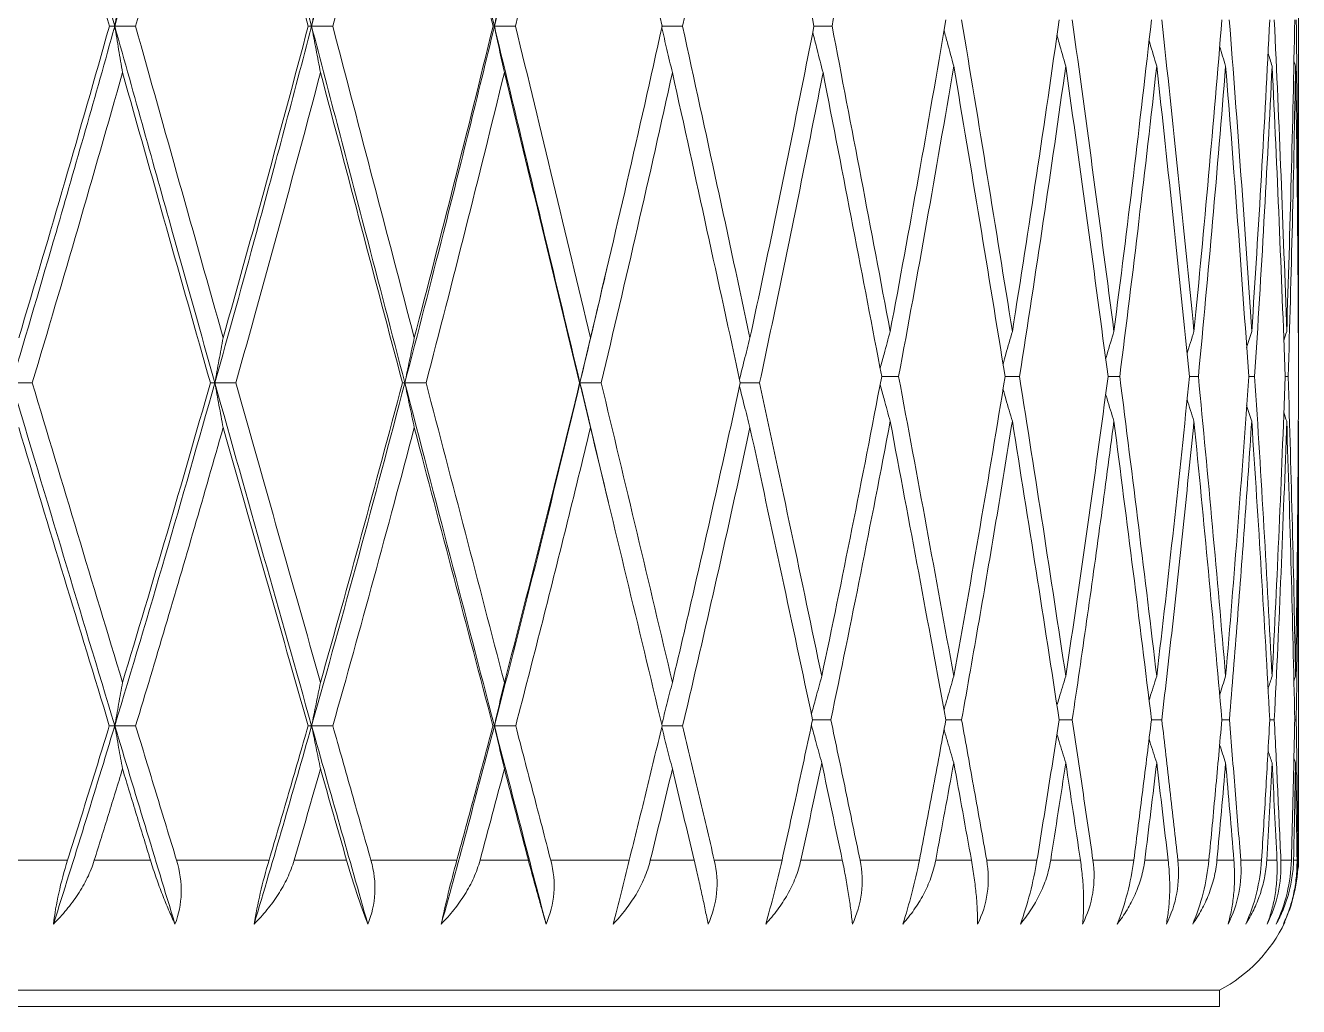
# Model space of a CAD drawing. Extents: x 4138 to 4928, y 0 to 579.
# Drawn here: x 4390.4 to 4399.09, y 388.45 to 395.16 of the extents above; entities that cross this region are included whole.
import ezdxf

# ---------------------------------------------------------------- set-up
doc = ezdxf.new("R2010")
doc.units = 0
doc.header["$LTSCALE"] = 10
doc.header["$MEASUREMENT"] = 0
doc.layers.add('1', color=7, linetype='CONTINUOUS')

msp = doc.modelspace()

# ---------------------------------------------------------------- linework, layer by layer
at = {"layer": '1', "color": 7, "linetype": 'Continuous', "lineweight": 18}
for p, q in [((4399.0925, 397.348), (4399.0925, 393.1082)), ((4399.0925, 393.0649), (4399.0902, 393.0576)), ((4399.0925, 393.0649), (4399.0925, 393.1082)), ((4399.0925, 392.4508), (4399.0904, 392.4572)), ((4399.0925, 392.4078), (4399.0925, 392.4508)), ((4399.0925, 392.4078), (4399.0925, 389.4516)), ((4398.5537, 388.5642), (4365.6314, 388.5642)), ((4398.5537, 388.5642), (4398.5537, 388.4516)), ((4365.6314, 388.4516), (4398.5537, 388.4516))]:
    msp.add_line(p, q, dxfattribs=at)
at = {"layer": '1', "color": 7, "linetype": 'Continuous', "lineweight": 13}
for p, q in [((4390.0123, 389.4516), (4390.6832, 389.4516)), ((4391.4275, 389.4516), (4392.0593, 389.4516)), ((4392.7555, 389.4516), (4393.3423, 389.4516)), ((4393.9839, 389.4516), (4394.5202, 389.4516)), ((4395.1012, 389.4516), (4395.5639, 389.4516)), ((4396.097, 389.4516), (4396.5021, 389.4516)), ((4396.962, 389.4516), (4397.3056, 389.4516)), ((4397.688, 389.4516), (4397.967, 389.4516)), ((4398.2684, 389.4516), (4398.4801, 389.4516)), ((4398.6976, 389.4516), (4398.8401, 389.4516)), ((4398.9718, 389.4516), (4399.0436, 389.4516)), ((4399.0882, 389.4516), (4399.0925, 389.4516))]:
    msp.add_line(p, q, dxfattribs=at)
at = {"layer": '1', "color": 7, "linetype": 'Continuous', "lineweight": 18}
for start, end in [(356.80272, 0), (297.46165, 334.89086)]:
    msp.add_arc((4398.0925, 389.4516), 1, start, end, dxfattribs=at)
for points, degree in [([(4391.0056, 395.1507), (4390.7742, 395.9777), (4390.5393, 396.8193), (4390.3013, 397.6745)], 3), ([(4391.6891, 397.6745), (4391.4649, 396.8193), (4391.237, 395.9777), (4391.0056, 395.1507)], 3), ([(4391.6891, 397.6745), (4391.9133, 396.8193), (4392.1337, 395.9777), (4392.3502, 395.1507)], 3), ([(4392.9872, 397.6745), (4392.779, 396.8193), (4392.5666, 395.9777), (4392.3502, 395.1507)], 3), ([(4392.9872, 397.6745), (4393.1954, 396.8193), (4393.3994, 395.9777), (4393.5989, 395.1507)], 3), ([(4394.1836, 397.6745), (4393.9933, 396.8193), (4393.7983, 395.9777), (4393.5989, 395.1507)], 3), ([(4390.9689, 395.1507), (4390.8645, 395.5206), (4390.6568, 396.2567), (4390.4518, 396.9855), (4390.3499, 397.348)], 3), ([(4391.7459, 397.348), (4391.6505, 396.9875), (4391.4555, 396.2608), (4391.2517, 395.5226), (4391.1475, 395.1507)], 3), ([(4392.3272, 395.1507), (4392.2297, 395.5193), (4392.0354, 396.2541), (4391.8422, 396.9842), (4391.7459, 397.348)], 3), ([(4393.0517, 397.348), (4392.9624, 396.9845), (4392.7802, 396.2548), (4392.5908, 395.5196), (4392.4942, 395.1507)], 3), ([(4393.5898, 395.1507), (4393.4995, 395.5208), (4393.3195, 396.2571), (4393.1408, 396.9857), (4393.0517, 397.348)], 3), ([(4394.2552, 397.348), (4394.1722, 396.9789), (4394.0041, 396.2435), (4393.8313, 395.514), (4393.7437, 395.1507)], 3), ([(4394.745, 395.1507), (4394.6643, 395.5158), (4394.5019, 396.2471), (4394.3377, 396.9807), (4394.2552, 397.348)], 3), ([(4395.345, 397.348), (4395.2715, 396.9831), (4395.1213, 396.2519), (4394.9645, 395.5181), (4394.8844, 395.1507)], 3), ([(4395.782, 395.1507), (4395.7122, 395.5067), (4395.5694, 396.2289), (4395.4208, 396.9716), (4395.345, 397.348)], 3), ([(4396.311, 397.348), (4396.2669, 397.0978), (4396.1781, 396.6015), (4396.0438, 395.8736), (4395.9519, 395.3908), (4395.9056, 395.1507)], 3), ([(4391.0056, 395.1507), (4391.0143, 395.2035), (4391.0318, 395.3092), (4391.0495, 395.4153), (4391.0584, 395.4685)], 3), ([(4392.3502, 395.1507), (4392.3602, 395.2035), (4392.3803, 395.3092), (4392.4006, 395.4153), (4392.4109, 395.4685)], 3), ([(4393.5989, 395.1507), (4393.6101, 395.2035), (4393.6327, 395.3092), (4393.6555, 395.4153), (4393.667, 395.4685)], 3), ([(4390.3499, 393.0215), (4390.4561, 393.3765), (4390.6653, 394.0864), (4390.8687, 394.796), (4390.9689, 395.1507)], 3), ([(4390.9689, 395.1507), (4390.975, 395.1507), (4390.9873, 395.1507), (4390.9995, 395.1507), (4391.0056, 395.1507)], 3), ([(4391.1475, 395.1507), (4391.1238, 395.1507), (4391.0765, 395.1507), (4391.0292, 395.1507), (4391.0056, 395.1507)], 3), ([(4391.0056, 395.1507), (4391.0144, 395.0976), (4391.0319, 394.9918), (4391.0495, 394.8865), (4391.0584, 394.834)], 3), ([(4391.1475, 395.1507), (4391.247, 394.7956), (4391.4464, 394.0856), (4391.646, 393.3761), (4391.7459, 393.0215)], 3), ([(4391.7459, 393.0215), (4391.8459, 393.3765), (4392.0427, 394.0864), (4392.2333, 394.796), (4392.3272, 395.1507)], 3), ([(4392.3502, 395.1507), (4392.3463, 395.1507), (4392.3387, 395.1507), (4392.331, 395.1507), (4392.3272, 395.1507)], 3), ([(4392.4942, 395.1507), (4392.4702, 395.1507), (4392.4222, 395.1507), (4392.3742, 395.1507), (4392.3502, 395.1507)], 3), ([(4392.4109, 394.834), (4392.4007, 394.8865), (4392.3804, 394.9918), (4392.3602, 395.0976), (4392.3502, 395.1507)], 3), ([(4392.4942, 395.1507), (4392.5873, 394.7954), (4392.7733, 394.0853), (4392.959, 393.376), (4393.0517, 393.0215)], 3), ([(4393.0517, 393.0215), (4393.1425, 393.3686), (4393.3231, 394.0707), (4393.5013, 394.7881), (4393.5898, 395.1507)], 3), ([(4393.5989, 395.1507), (4393.5974, 395.1507), (4393.5944, 395.1507), (4393.5913, 395.1507), (4393.5898, 395.1507)], 3), ([(4393.7437, 395.1507), (4393.7196, 395.1507), (4393.6713, 395.1507), (4393.623, 395.1507), (4393.5989, 395.1507)], 3), ([(4393.667, 394.834), (4393.6556, 394.8865), (4393.6328, 394.9918), (4393.6102, 395.0976), (4393.5989, 395.1507)], 3), ([(4393.7437, 395.1507), (4393.8294, 394.7954), (4394.0004, 394.0853), (4394.1704, 393.3759), (4394.2552, 393.0215)], 3), ([(4394.2552, 393.0215), (4394.3396, 393.3747), (4394.5057, 394.0829), (4394.6661, 394.7942), (4394.745, 395.1507)], 3), ([(4394.8844, 395.1507), (4394.8604, 395.1507), (4394.8123, 395.1507), (4394.7642, 395.1507), (4394.7401, 395.1507)], 3), ([(4394.8844, 395.1507), (4394.9643, 394.7844), (4395.121, 394.0632), (4395.2714, 393.3649), (4395.345, 393.0215)], 3), ([(4395.782, 395.1507), (4395.736, 394.9165), (4395.6424, 394.4465), (4395.4966, 393.7359), (4395.3961, 393.2601), (4395.345, 393.0215)], 3), ([(4395.9056, 395.1507), (4395.9722, 394.8058), (4396.1051, 394.1134), (4396.2371, 393.4153), (4396.3029, 393.0649)], 3), ([(4396.3029, 393.0649), (4396.3682, 393.4128), (4396.497, 394.1158), (4396.622, 394.8332), (4396.6836, 395.1955)], 3), ([(4396.7903, 395.1955), (4396.8495, 394.84), (4396.9665, 394.1295), (4397.0808, 393.4196), (4397.1373, 393.0649)], 3), ([(4397.4576, 395.1955), (4397.4073, 394.8405), (4397.3037, 394.1304), (4397.1939, 393.4201), (4397.1373, 393.0649)], 3), ([(4397.5464, 395.1955), (4397.5964, 394.8326), (4397.6939, 394.1147), (4397.7863, 393.4122), (4397.8312, 393.0649)], 3), ([(4398.0881, 395.1955), (4398.0482, 394.8399), (4397.9656, 394.1293), (4397.8771, 393.4195), (4397.8312, 393.0649)], 3), ([(4398.158, 395.1955), (4398.1965, 394.84), (4398.2717, 394.1294), (4398.3433, 393.4196), (4398.3781, 393.0649)], 3), ([(4398.3781, 393.0649), (4398.4129, 393.4197), (4398.4794, 394.1296), (4398.5402, 394.8401), (4398.5692, 395.1955)], 3), ([(4398.6196, 395.1955), (4398.6472, 394.8405), (4398.7003, 394.1304), (4398.7494, 393.4201), (4398.7728, 393.0649)], 3), ([(4398.7728, 393.0649), (4398.7962, 393.4196), (4398.8401, 394.1295), (4398.8785, 394.8401), (4398.8963, 395.1955)], 3), ([(4398.9269, 395.1955), (4398.9433, 394.8398), (4398.9739, 394.129), (4398.9999, 393.4193), (4399.0117, 393.0649)], 3), ([(4399.0117, 393.0649), (4399.0232, 393.4097), (4399.0439, 394.1097), (4399.0598, 394.8301), (4399.0665, 395.1955)], 3), ([(4399.0768, 395.1955), (4399.0819, 394.8389), (4399.0896, 394.1272), (4399.0924, 393.4185), (4399.0925, 393.0649)], 3), ([(4398.5947, 394.8786), (4398.581, 394.9231), (4398.5672, 394.9677), (4398.5535, 395.0123)], 3), ([(4398.9119, 394.8786), (4398.9026, 394.9082), (4398.8933, 394.9377), (4398.884, 394.9673)], 3), ([(4396.7372, 394.8786), (4396.6763, 394.5179), (4396.5526, 393.8035), (4396.4251, 393.1036), (4396.3605, 392.7572)], 3), ([(4397.0879, 392.7572), (4397.0308, 393.1102), (4396.9153, 393.8168), (4396.797, 394.5245), (4396.7372, 394.8786)], 3), ([(4397.1861, 392.7572), (4397.2419, 393.1105), (4397.3503, 393.8174), (4397.4526, 394.5248), (4397.5023, 394.8786)], 3), ([(4397.791, 392.7572), (4397.7455, 393.1032), (4397.6518, 393.8028), (4397.553, 394.5175), (4397.5023, 394.8786)], 3), ([(4397.8708, 392.7572), (4397.9159, 393.1104), (4398.003, 393.8171), (4398.0842, 394.5247), (4398.1234, 394.8786)], 3), ([(4398.3475, 392.7572), (4398.312, 393.1107), (4398.239, 393.8179), (4398.1625, 394.5251), (4398.1234, 394.8786)], 3), ([(4398.5947, 394.8786), (4398.5664, 394.5245), (4398.5071, 393.8168), (4398.4421, 393.1102), (4398.408, 392.7572)], 3), ([(4398.7521, 392.7572), (4398.7279, 393.1112), (4398.6774, 393.8189), (4398.6229, 394.5256), (4398.5947, 394.8786)], 3), ([(4398.9119, 394.8786), (4398.8948, 394.5247), (4398.8579, 393.8172), (4398.8155, 393.1104), (4398.7928, 392.7572)], 3), ([(4399.0011, 392.7572), (4398.9885, 393.1104), (4398.961, 393.8172), (4398.929, 394.5247), (4398.9119, 394.8786)], 3), ([(4399.072, 394.8786), (4399.066, 394.5149), (4399.0516, 393.7977), (4399.0324, 393.1007), (4399.0216, 392.7572)], 3), ([(4399.072, 394.8786), (4399.0681, 394.8908), (4399.0642, 394.9029), (4399.0604, 394.9151)], 3), ([(4399.0921, 392.7572), (4399.0913, 393.1092), (4399.087, 393.8147), (4399.0778, 394.5235), (4399.072, 394.8786)], 3), ([(4391.0584, 394.834), (4390.9584, 394.4803), (4390.7558, 393.7732), (4390.5475, 393.067), (4390.4419, 392.714)], 3), ([(4391.6589, 392.714), (4391.5585, 393.0674), (4391.3581, 393.7742), (4391.1582, 394.4808), (4391.0584, 394.834)], 3), ([(4392.4109, 394.834), (4392.3174, 394.4804), (4392.1276, 393.7735), (4391.9319, 393.0671), (4391.8325, 392.714)], 3), ([(4392.9709, 392.714), (4392.8776, 393.0672), (4392.6911, 393.7738), (4392.5043, 394.4806), (4392.4109, 394.834)], 3), ([(4393.667, 394.834), (4393.5793, 394.474), (4393.4024, 393.7606), (4393.2227, 393.0606), (4393.1321, 392.714)], 3), ([(4394.1812, 392.714), (4394.0959, 393.0673), (4393.9249, 393.7739), (4393.753, 394.4807), (4393.667, 394.834)], 3), ([(4394.815, 394.834), (4394.7367, 394.4794), (4394.5775, 393.7714), (4394.4126, 393.066), (4394.3286, 392.714)], 3), ([(4395.2787, 392.714), (4395.2044, 393.0567), (4395.0528, 393.7528), (4394.8952, 394.4701), (4394.815, 394.834)], 3), ([(4395.8441, 394.834), (4395.7984, 394.6004), (4395.7055, 394.1319), (4395.5611, 393.4248), (4395.4615, 392.9514), (4395.4108, 392.714)], 3), ([(4396.2447, 392.7572), (4396.1807, 393.0937), (4396.05, 393.7762), (4395.9137, 394.4782), (4395.8441, 394.834)], 3), ([(4394.3521, 393.4291), (4394.366, 393.4891)], 1), ([(4394.3523, 393.4298), (4394.2965, 393.1899), (4394.2403, 392.9513), (4394.1836, 392.714)], 3), ([(4398.3781, 393.0649), (4398.3624, 393.0148), (4398.3468, 392.9647), (4398.3312, 392.9148)], 3), ([(4398.7379, 392.9558), (4398.7495, 392.9921), (4398.7611, 393.0285), (4398.7728, 393.0649)], 3), ([(4398.9914, 393.0025), (4398.9982, 393.0233), (4399.0049, 393.0441), (4399.0117, 393.0649)], 3), ([(4399.0914, 393.0594), (4399.0918, 392.9586), (4399.0921, 392.8579), (4399.0923, 392.7572)], 3), ([(4391.6891, 392.714), (4391.6985, 392.7651), (4391.7173, 392.8675), (4391.7363, 392.9701), (4391.7459, 393.0215)], 3), ([(4392.9872, 392.714), (4392.9979, 392.7651), (4393.0193, 392.8675), (4393.0409, 392.9701), (4393.0517, 393.0215)], 3), ([(4394.1836, 392.714), (4394.1954, 392.7651), (4394.2192, 392.8675), (4394.2431, 392.9701), (4394.2552, 393.0215)], 3), ([(4390.4419, 392.714), (4390.4185, 392.714), (4390.3716, 392.714), (4390.3247, 392.714), (4390.3013, 392.714)], 3), ([(4390.3013, 392.714), (4390.5393, 391.917), (4390.7742, 391.1355), (4391.0056, 390.3703)], 3), ([(4390.4419, 392.714), (4390.5453, 392.3691), (4390.7514, 391.6829), (4390.9562, 391.0043), (4391.0584, 390.667)], 3), ([(4391.6891, 392.714), (4391.4649, 391.917), (4391.237, 391.1355), (4391.0056, 390.3703)], 3), ([(4391.0584, 390.667), (4391.1609, 391.0057), (4391.3635, 391.6857), (4391.5612, 392.3705), (4391.6589, 392.714)], 3), ([(4391.6589, 392.714), (4391.6639, 392.714), (4391.674, 392.714), (4391.6841, 392.714), (4391.6891, 392.714)], 3), ([(4391.8325, 392.714), (4391.8086, 392.714), (4391.7608, 392.714), (4391.713, 392.714), (4391.6891, 392.714)], 3), ([(4392.3501, 390.3703), (4392.1337, 391.1355), (4391.9133, 391.917), (4391.6891, 392.714)], 3), ([(4391.6891, 392.714), (4391.6985, 392.6627), (4391.7174, 392.5604), (4391.7364, 392.4586), (4391.7459, 392.4078)], 3), ([(4391.8325, 392.714), (4391.9296, 392.3697), (4392.123, 391.6842), (4392.3151, 391.005), (4392.4109, 390.667)], 3), ([(4392.9872, 392.714), (4392.779, 391.917), (4392.5666, 391.1355), (4392.3501, 390.3703)], 3), ([(4392.4109, 390.667), (4392.5049, 390.9992), (4392.6924, 391.6727), (4392.8784, 392.364), (4392.9709, 392.714)], 3), ([(4392.9872, 392.714), (4392.9845, 392.714), (4392.9791, 392.714), (4392.9736, 392.714), (4392.9709, 392.714)], 3), ([(4393.1321, 392.714), (4393.108, 392.714), (4393.0597, 392.714), (4393.0114, 392.714), (4392.9872, 392.714)], 3), ([(4392.9872, 392.714), (4393.1954, 391.917), (4393.3994, 391.1355), (4393.5989, 390.3703)], 3), ([(4393.0517, 392.4078), (4393.0409, 392.4586), (4393.0194, 392.5604), (4392.9979, 392.6627), (4392.9872, 392.714)], 3), ([(4393.1321, 392.714), (4393.2219, 392.3709), (4393.4008, 391.6865), (4393.5785, 391.0061), (4393.667, 390.667)], 3), ([(4394.1836, 392.714), (4393.9933, 391.917), (4393.7983, 391.1355), (4393.5989, 390.3703)], 3), ([(4393.667, 390.667), (4393.7552, 391.0051), (4393.9291, 391.6845), (4394.098, 392.3699), (4394.1812, 392.714)], 3), ([(4394.1836, 392.714), (4394.1832, 392.714), (4394.1825, 392.714), (4394.1817, 392.714), (4394.1812, 392.714)], 3), ([(4394.3286, 392.714), (4394.3045, 392.714), (4394.2561, 392.714), (4394.2078, 392.714), (4394.1836, 392.714)], 3), ([(4394.1836, 392.714), (4394.2455, 392.4548), (4394.3069, 392.1972), (4394.3678, 391.9413)], 3), ([(4394.2552, 392.4078), (4394.2432, 392.4586), (4394.2193, 392.5604), (4394.1955, 392.6627), (4394.1836, 392.714)], 3), ([(4394.3286, 392.714), (4394.4107, 392.3704), (4394.5738, 391.6856), (4394.7349, 391.0057), (4394.815, 390.667)], 3), ([(4395.2787, 392.714), (4395.229, 392.4854), (4395.1285, 392.0288), (4394.9738, 391.3456), (4394.8683, 390.8928), (4394.815, 390.667)], 3), ([(4395.4108, 392.714), (4395.4839, 392.3722), (4395.6277, 391.6961), (4395.7669, 391.0352), (4395.8354, 390.7086)], 3), ([(4395.8354, 390.7086), (4395.9046, 391.0388), (4396.0421, 391.7104), (4396.1776, 392.4045), (4396.2447, 392.7572)], 3), ([(4396.3605, 392.7572), (4396.4246, 392.4144), (4396.5514, 391.7302), (4396.6757, 391.0487), (4396.7372, 390.7086)], 3), ([(4397.0879, 392.7572), (4397.0323, 392.4133), (4396.9182, 391.728), (4396.7985, 391.0476), (4396.7372, 390.7086)], 3), ([(4397.1861, 392.7572), (4397.2405, 392.4132), (4397.3477, 391.7277), (4397.4513, 391.0474), (4397.5023, 390.7086)], 3), ([(4397.791, 392.7572), (4397.7458, 392.4143), (4397.6525, 391.7299), (4397.5534, 391.0485), (4397.5023, 390.7086)], 3), ([(4397.8708, 392.7572), (4397.9151, 392.4105), (4398.0016, 391.7223), (4398.0835, 391.0447), (4398.1234, 390.7086)], 3), ([(4398.1234, 390.7086), (4398.1636, 391.0478), (4398.2411, 391.7285), (4398.3129, 392.4136), (4398.3475, 392.7572)], 3), ([(4398.3475, 392.7572), (4398.3677, 392.7572), (4398.3879, 392.7572), (4398.408, 392.7572)], 3), ([(4398.408, 392.7572), (4398.4412, 392.4131), (4398.5056, 391.7276), (4398.5657, 391.0474), (4398.5947, 390.7086)], 3), ([(4398.5947, 390.7086), (4398.6239, 391.0492), (4398.6791, 391.7313), (4398.7287, 392.415), (4398.7521, 392.7572)], 3), ([(4398.7928, 392.7572), (4398.7793, 392.7572), (4398.7657, 392.7572), (4398.7521, 392.7572)], 3), ([(4398.7928, 392.7572), (4398.8151, 392.4103), (4398.8573, 391.7218), (4398.8945, 391.0445), (4398.9119, 390.7086)], 3), ([(4398.9119, 390.7086), (4398.929, 391.0392), (4398.9611, 391.7112), (4398.9886, 392.4049), (4399.0011, 392.7572)], 3), ([(4399.0216, 392.7572), (4399.0148, 392.7572), (4399.0079, 392.7572), (4399.0011, 392.7572)], 3), ([(4399.0216, 392.7572), (4399.0324, 392.4154), (4399.0515, 391.7322), (4399.066, 391.0496), (4399.072, 390.7086)], 3), ([(4399.072, 390.7086), (4399.0778, 391.0403), (4399.087, 391.7133), (4399.0913, 392.406), (4399.0921, 392.7572)], 3), ([(4398.3781, 392.4508), (4398.3624, 392.5005), (4398.3467, 392.5503), (4398.3311, 392.6003)], 3), ([(4398.7728, 392.4508), (4398.7611, 392.4869), (4398.7494, 392.5231), (4398.7378, 392.5594)], 3), ([(4399.0117, 392.4508), (4399.0049, 392.4713), (4398.9982, 392.4919), (4398.9915, 392.5126)], 3), ([(4396.3029, 392.4508), (4396.2363, 392.0989), (4396.1019, 391.4072), (4395.9659, 390.7396), (4395.8975, 390.4118)], 3), ([(4396.6831, 390.4118), (4396.6228, 390.7406), (4396.4991, 391.4093), (4396.3693, 392.0999), (4396.3029, 392.4508)], 3), ([(4396.7908, 390.4118), (4396.8311, 390.6365), (4396.9106, 391.0871), (4397.0261, 391.7669), (4397.1006, 392.2224), (4397.1373, 392.4508)], 3), ([(4397.4572, 390.4118), (4397.4055, 390.7497), (4397.3005, 391.4274), (4397.1922, 392.109), (4397.1373, 392.4508)], 3), ([(4397.5467, 390.4118), (4397.58, 390.6352), (4397.6454, 391.0841), (4397.7403, 391.7641), (4397.8013, 392.2212), (4397.8312, 392.4508)], 3), ([(4398.0878, 390.4118), (4398.0473, 390.7466), (4397.9639, 391.4213), (4397.8762, 392.106), (4397.8312, 392.4508)], 3), ([(4398.3781, 392.4508), (4398.3555, 392.2226), (4398.3091, 391.7672), (4398.2359, 391.0874), (4398.1846, 390.6366), (4398.1583, 390.4118)], 3), ([(4398.5689, 390.4118), (4398.5393, 390.749), (4398.4777, 391.426), (4398.412, 392.1083), (4398.3781, 392.4508)], 3), ([(4398.7728, 392.4508), (4398.7577, 392.2237), (4398.7262, 391.7699), (4398.6753, 391.0902), (4398.6388, 390.6378), (4398.6199, 390.4118)], 3), ([(4398.8962, 390.4118), (4398.8781, 390.7458), (4398.8394, 391.4196), (4398.7958, 392.1051), (4398.7728, 392.4508)], 3), ([(4399.0117, 392.4508), (4398.9999, 392.1002), (4398.9739, 391.4098), (4398.9434, 390.7409), (4398.927, 390.4118)], 3), ([(4399.0664, 390.4118), (4399.0597, 390.7501), (4399.0438, 391.4283), (4399.0232, 392.1094), (4399.0117, 392.4508)], 3), ([(4399.0925, 392.4508), (4399.0925, 392.2177), (4399.0912, 391.756), (4399.0859, 391.0764), (4399.0802, 390.6319), (4399.0768, 390.4118)], 3), ([(4390.9681, 390.3704), (4390.8655, 390.7067), (4390.6598, 391.3826), (4390.4533, 392.065), (4390.3499, 392.4078)], 3), ([(4391.7459, 392.4078), (4391.6811, 392.1797), (4391.5504, 391.7247), (4391.3512, 391.0455), (4391.2162, 390.595), (4391.1482, 390.3704)], 3), ([(4392.3264, 390.3704), (4392.2303, 390.7069), (4392.0373, 391.3831), (4391.8432, 392.0652), (4391.7459, 392.4078)], 3), ([(4393.0517, 392.4078), (4392.9602, 392.061), (4392.7758, 391.3747), (4392.5889, 390.7027), (4392.4949, 390.3704)], 3), ([(4393.5891, 390.3704), (4393.5002, 390.7077), (4393.3217, 391.3847), (4393.1419, 392.0661), (4393.0517, 392.4078)], 3), ([(4394.2552, 392.4078), (4394.2001, 392.1796), (4394.0889, 391.7245), (4393.9187, 391.0453), (4393.8029, 390.5949), (4393.7444, 390.3704)], 3), ([(4394.7444, 390.3704), (4394.6641, 390.7065), (4394.5022, 391.3822), (4394.3379, 392.0648), (4394.2552, 392.4078)], 3), ([(4395.345, 392.4078), (4395.2958, 392.1803), (4395.1962, 391.726), (4395.0427, 391.0462), (4394.938, 390.5953), (4394.885, 390.3704)], 3), ([(4395.7727, 390.4118), (4395.7036, 390.7373), (4395.5633, 391.3955), (4395.4185, 392.068), (4395.345, 392.4078)], 3), ([(4394.385, 391.8691), (4394.3676, 391.9421)], 1), ([(4398.5534, 390.5826), (4398.5671, 390.6245), (4398.5809, 390.6666), (4398.5947, 390.7086)], 3), ([(4398.8838, 390.6248), (4398.8932, 390.6527), (4398.9025, 390.6806), (4398.9119, 390.7086)], 3), ([(4399.0602, 390.6737), (4399.0641, 390.6854), (4399.068, 390.697), (4399.072, 390.7086)], 3), ([(4391.0056, 390.3703), (4391.0143, 390.4196), (4391.0318, 390.5184), (4391.0495, 390.6174), (4391.0584, 390.667)], 3), ([(4392.3501, 390.3703), (4392.3602, 390.4196), (4392.3803, 390.5184), (4392.4006, 390.6174), (4392.4109, 390.667)], 3), ([(4393.5989, 390.3703), (4393.6101, 390.4196), (4393.6327, 390.5184), (4393.6555, 390.6174), (4393.667, 390.667)], 3), ([(4391.0056, 390.3703), (4390.8672, 389.9128), (4390.7276, 389.4612), (4390.5869, 389.0156)], 3), ([(4390.6832, 389.4516), (4390.7312, 389.6041), (4390.8267, 389.9097), (4390.9212, 390.2166), (4390.9681, 390.3704)], 3), ([(4391.0056, 390.3703), (4390.9994, 390.3703), (4390.9869, 390.3703), (4390.9744, 390.3703), (4390.9681, 390.3704)], 3), ([(4391.1482, 390.3704), (4391.1244, 390.3703), (4391.0769, 390.3703), (4391.0294, 390.3703), (4391.0056, 390.3703)], 3), ([(4391.0056, 390.3703), (4391.1439, 389.9128), (4391.2811, 389.4612), (4391.4169, 389.0156)], 3), ([(4391.0584, 390.075), (4391.0495, 390.124), (4391.0319, 390.2222), (4391.0143, 390.3209), (4391.0056, 390.3703)], 3), ([(4391.1482, 390.3704), (4391.1949, 390.2164), (4391.2881, 389.9093), (4391.3811, 389.6039), (4391.4275, 389.4516)], 3), ([(4392.3501, 390.3703), (4392.2207, 389.9128), (4392.0899, 389.4612), (4391.9577, 389.0156)], 3), ([(4392.0593, 389.4516), (4392.104, 389.6027), (4392.1932, 389.907), (4392.2821, 390.2152), (4392.3264, 390.3704)], 3), ([(4392.3264, 390.3704), (4392.3304, 390.3703), (4392.3383, 390.3703), (4392.3462, 390.3703), (4392.3501, 390.3703)], 3), ([(4392.3501, 390.3703), (4392.3743, 390.3703), (4392.4225, 390.3703), (4392.4708, 390.3703), (4392.4949, 390.3704)], 3), ([(4392.734, 389.0156), (4392.6075, 389.4612), (4392.4796, 389.9128), (4392.3501, 390.3703)], 3), ([(4392.3501, 390.3703), (4392.3602, 390.3209), (4392.3804, 390.2222), (4392.4007, 390.124), (4392.4109, 390.075)], 3), ([(4392.4949, 390.3704), (4392.5384, 390.2167), (4392.6254, 389.9099), (4392.7122, 389.6041), (4392.7555, 389.4516)], 3), ([(4393.5989, 390.3703), (4393.4796, 389.9128), (4393.3587, 389.4612), (4393.2363, 389.0156)], 3), ([(4393.3423, 389.4516), (4393.384, 389.604), (4393.4668, 389.9096), (4393.5485, 390.2165), (4393.5891, 390.3704)], 3), ([(4393.5989, 390.3703), (4393.5973, 390.3703), (4393.594, 390.3703), (4393.5908, 390.3703), (4393.5891, 390.3704)], 3), ([(4393.7444, 390.3704), (4393.7201, 390.3703), (4393.6716, 390.3703), (4393.6231, 390.3703), (4393.5989, 390.3703)], 3), ([(4393.5989, 390.3703), (4393.7181, 389.9128), (4393.8358, 389.4612), (4393.9518, 389.0156)], 3), ([(4393.667, 390.075), (4393.6556, 390.124), (4393.6328, 390.2222), (4393.6102, 390.3209), (4393.5989, 390.3703)], 3), ([(4393.7444, 390.3704), (4393.7844, 390.2169), (4393.8644, 389.9102), (4393.9441, 389.6043), (4393.9839, 389.4516)], 3), ([(4394.7444, 390.3704), (4394.7076, 390.2164), (4394.6334, 389.9093), (4394.5581, 389.6039), (4394.5202, 389.4516)], 3), ([(4394.885, 390.3704), (4394.9212, 390.2168), (4394.9935, 389.9101), (4395.0654, 389.6043), (4395.1012, 389.4516)], 3), ([(4395.5639, 389.4516), (4395.5989, 389.6088), (4395.6687, 389.9261), (4395.7381, 390.249), (4395.7727, 390.4118)], 3), ([(4395.8975, 390.4118), (4395.9313, 390.2499), (4395.9984, 389.9279), (4396.0643, 389.6097), (4396.097, 389.4516)], 3), ([(4396.6831, 390.4118), (4396.6536, 390.2511), (4396.5939, 389.9303), (4396.5329, 389.6109), (4396.5021, 389.4516)], 3), ([(4396.7908, 390.4118), (4396.8196, 390.2512), (4396.8771, 389.9305), (4396.9338, 389.611), (4396.962, 389.4516)], 3), ([(4397.4572, 390.4118), (4397.4326, 390.2513), (4397.3828, 389.9308), (4397.3315, 389.6111), (4397.3056, 389.4516)], 3), ([(4397.5467, 390.4118), (4397.5707, 390.2512), (4397.6182, 389.9306), (4397.6649, 389.611), (4397.688, 389.4516)], 3), ([(4397.967, 389.4516), (4397.9878, 389.6109), (4398.0287, 389.9304), (4398.0683, 390.2511), (4398.0878, 390.4118)], 3), ([(4398.1583, 390.4118), (4398.1772, 390.2505), (4398.2144, 389.9292), (4398.2506, 389.6104), (4398.2684, 389.4516)], 3), ([(4398.4801, 389.4516), (4398.4956, 389.6114), (4398.5259, 389.9312), (4398.5548, 390.2515), (4398.5689, 390.4118)], 3), ([(4398.6199, 390.4118), (4398.6029, 390.4118), (4398.5859, 390.4118), (4398.5689, 390.4118)], 3), ([(4398.6199, 390.4118), (4398.6333, 390.2513), (4398.6597, 389.9307), (4398.6852, 389.6111), (4398.6976, 389.4516)], 3), ([(4398.8401, 389.4516), (4398.8499, 389.6089), (4398.8692, 389.9263), (4398.8873, 390.2491), (4398.8962, 390.4118)], 3), ([(4398.927, 390.4118), (4398.9167, 390.4118), (4398.9064, 390.4118), (4398.8962, 390.4118)], 3), ([(4398.927, 390.4118), (4398.935, 390.2508), (4398.9505, 389.9297), (4398.9649, 389.6106), (4398.9718, 389.4516)], 3), ([(4399.0436, 389.4516), (4399.048, 389.6092), (4399.0562, 389.9269), (4399.0632, 390.2494), (4399.0664, 390.4118)], 3), ([(4399.0768, 390.4118), (4399.0734, 390.4118), (4399.0699, 390.4118), (4399.0664, 390.4118)], 3), ([(4399.0768, 390.4118), (4399.0793, 390.2516), (4399.0837, 389.9314), (4399.0869, 389.6115), (4399.0882, 389.4516)], 3), ([(4398.5947, 390.1162), (4398.581, 390.1577), (4398.5672, 390.1993), (4398.5535, 390.241)], 3), ([(4398.9119, 390.1162), (4398.9026, 390.1436), (4398.8934, 390.1711), (4398.8841, 390.1986)], 3), ([(4391.0584, 390.075), (4391.0265, 389.9708), (4390.9626, 389.7627), (4390.8982, 389.5552), (4390.8658, 389.4516)], 3), ([(4391.2493, 389.4516), (4391.2175, 389.5551), (4391.1539, 389.7626), (4391.0902, 389.9708), (4391.0584, 390.075)], 3), ([(4392.4109, 390.075), (4392.3809, 389.9704), (4392.321, 389.7618), (4392.2608, 389.5547), (4392.2306, 389.4516)], 3), ([(4392.5893, 389.4516), (4392.5596, 389.5552), (4392.5002, 389.7628), (4392.4406, 389.9708), (4392.4109, 390.075)], 3), ([(4393.667, 390.075), (4393.6395, 389.9708), (4393.5843, 389.7627), (4393.5286, 389.5552), (4393.5007, 389.4516)], 3), ([(4393.8312, 389.4516), (4393.8039, 389.5553), (4393.7492, 389.7629), (4393.6944, 389.9709), (4393.667, 390.075)], 3), ([(4394.815, 390.075), (4394.7901, 389.9708), (4394.7401, 389.7627), (4394.6896, 389.5551), (4394.6642, 389.4516)], 3), ([(4394.9635, 389.4516), (4394.9389, 389.5552), (4394.8894, 389.7627), (4394.8398, 389.9708), (4394.815, 390.075)], 3), ([(4395.8354, 390.1162), (4395.8116, 390.004), (4395.764, 389.781), (4395.7163, 389.5609), (4395.6924, 389.4516)], 3), ([(4395.9755, 389.4516), (4395.9524, 389.5615), (4395.906, 389.7822), (4395.859, 390.0046), (4395.8354, 390.1162)], 3), ([(4396.6136, 389.4516), (4396.6345, 389.562), (4396.676, 389.7832), (4396.7169, 390.0051), (4396.7372, 390.1162)], 3), ([(4396.8579, 389.4516), (4396.8381, 389.561), (4396.7983, 389.7813), (4396.7577, 390.0042), (4396.7372, 390.1162)], 3), ([(4397.3992, 389.4516), (4397.4166, 389.5617), (4397.4513, 389.7826), (4397.4854, 390.0048), (4397.5023, 390.1162)], 3), ([(4397.6023, 389.4516), (4397.5858, 389.5621), (4397.5527, 389.7835), (4397.5191, 390.0053), (4397.5023, 390.1162)], 3), ([(4398.1234, 390.1162), (4398.1101, 390.0051), (4398.0832, 389.7832), (4398.0557, 389.562), (4398.0417, 389.4516)], 3), ([(4398.2018, 389.4516), (4398.189, 389.5618), (4398.1631, 389.7828), (4398.1367, 390.0049), (4398.1234, 390.1162)], 3), ([(4398.5947, 390.1162), (4398.5851, 390.0054), (4398.5657, 389.7837), (4398.5455, 389.5622), (4398.5353, 389.4516)], 3), ([(4398.6508, 389.4516), (4398.6417, 389.5621), (4398.6233, 389.7834), (4398.6043, 390.0052), (4398.5947, 390.1162)], 3), ([(4398.9119, 390.1162), (4398.906, 390.0042), (4398.8941, 389.7814), (4398.8816, 389.5611), (4398.8752, 389.4516)], 3), ([(4398.9452, 389.4516), (4398.9399, 389.5618), (4398.9291, 389.7828), (4398.9177, 390.0049), (4398.9119, 390.1162)], 3), ([(4399.072, 390.1162), (4399.07, 390.0043), (4399.0657, 389.7816), (4399.0609, 389.5612), (4399.0584, 389.4516)], 3), ([(4399.072, 390.1162), (4399.0682, 390.1272), (4399.0645, 390.1382), (4399.0607, 390.1492)], 3), ([(4399.0821, 389.4516), (4399.0807, 389.5622), (4399.0776, 389.7836), (4399.0739, 390.0053), (4399.072, 390.1162)], 3), ([(4390.5869, 389.0156), (4390.5945, 389.0827), (4390.6187, 389.2249), (4390.6594, 389.3757), (4390.6832, 389.4516)], 3), ([(4391.4275, 389.4516), (4391.4509, 389.3749), (4391.4719, 389.2231), (4391.4429, 389.0819), (4391.4169, 389.0156)], 3), ([(4391.9577, 389.0156), (4391.9685, 389.0827), (4391.9968, 389.2249), (4392.0369, 389.3757), (4392.0593, 389.4516)], 3), ([(4392.7555, 389.4516), (4392.7773, 389.3749), (4392.7948, 389.2231), (4392.762, 389.0819), (4392.734, 389.0156)], 3), ([(4393.2363, 389.0156), (4393.2502, 389.0827), (4393.2824, 389.2249), (4393.3216, 389.3757), (4393.3423, 389.4516)], 3), ([(4393.9518, 389.0156), (4393.9815, 389.0819), (4394.0178, 389.2231), (4394.0039, 389.3749), (4393.9839, 389.4516)], 3), ([(4394.5202, 389.4516), (4394.5013, 389.3757), (4394.4634, 389.2249), (4394.4276, 389.0827), (4394.4108, 389.0156)], 3), ([(4395.0588, 389.0156), (4395.0898, 389.0819), (4395.1293, 389.2231), (4395.1192, 389.3749), (4395.1012, 389.4516)], 3), ([(4395.4522, 389.0156), (4395.4718, 389.0827), (4395.5108, 389.225), (4395.5471, 389.3757), (4395.5639, 389.4516)], 3), ([(4396.0446, 389.0156), (4396.0768, 389.0819), (4396.1191, 389.2231), (4396.1129, 389.3749), (4396.097, 389.4516)], 3), ([(4396.5021, 389.4516), (4396.4874, 389.3757), (4396.4531, 389.225), (4396.4112, 389.0827), (4396.3891, 389.0156)], 3), ([(4396.962, 389.4516), (4396.9755, 389.3749), (4396.9778, 389.2231), (4396.9331, 389.0819), (4396.9001, 389.0156)], 3), ([(4397.3056, 389.4516), (4397.2932, 389.3757), (4397.2612, 389.225), (4397.2168, 389.0827), (4397.1923, 389.0156)], 3), ([(4397.688, 389.4516), (4397.6992, 389.3749), (4397.6975, 389.2231), (4397.6508, 389.0819), (4397.6173, 389.0156)], 3), ([(4397.967, 389.4516), (4397.9571, 389.3757), (4397.9276, 389.225), (4397.8812, 389.0827), (4397.8545, 389.0156)], 3), ([(4398.2684, 389.4516), (4398.277, 389.3749), (4398.2714, 389.2231), (4398.2231, 389.0819), (4398.1895, 389.0156)], 3), ([(4398.3695, 389.0156), (4398.3981, 389.0827), (4398.4461, 389.225), (4398.4727, 389.3757), (4398.4801, 389.4516)], 3), ([(4398.6976, 389.4516), (4398.7036, 389.3749), (4398.6941, 389.2231), (4398.6447, 389.0819), (4398.6112, 389.0156)], 3), ([(4398.7324, 389.0156), (4398.7626, 389.0827), (4398.8119, 389.225), (4398.8353, 389.3757), (4398.8401, 389.4516)], 3), ([(4398.9718, 389.4516), (4398.9751, 389.3749), (4398.9618, 389.2231), (4398.9118, 389.0819), (4398.8787, 389.0156)], 3), ([(4398.9398, 389.0156), (4398.9714, 389.0827), (4399.0214, 389.225), (4399.0416, 389.3757), (4399.0436, 389.4516)], 3), ([(4399.0882, 389.4516), (4399.0888, 389.3749), (4399.0718, 389.2231), (4399.0216, 389.0819), (4398.9893, 389.0156)], 3)]:
    msp.add_open_spline(points, degree=degree, dxfattribs=at)
for points, knots in [([(4391.0056, 395.1507), (4390.8728, 394.6761), (4390.6395, 393.8574), (4390.4028, 393.0538), (4390.3013, 392.714)], [0, 0, 0, 0, 0.573764, 1, 1, 1, 1]), ([(4391.6891, 392.714), (4391.5935, 393.0538), (4391.3678, 393.8574), (4391.1384, 394.6761), (4391.0056, 395.1507)], [0, 0, 0, 0, 0.426236, 1, 1, 1, 1]), ([(4392.3502, 395.1507), (4392.226, 394.6761), (4392.0072, 393.8574), (4391.7847, 393.0538), (4391.6891, 392.714)], [0, 0, 0, 0, 0.573764, 1, 1, 1, 1]), ([(4392.3502, 395.1507), (4392.4743, 394.6761), (4392.6885, 393.8574), (4392.8985, 393.0538), (4392.9872, 392.714)], [0, 0, 0, 0, 0.573764, 1, 1, 1, 1]), ([(4393.5989, 395.1507), (4393.4844, 394.6761), (4393.2824, 393.8574), (4393.076, 393.0538), (4392.9872, 392.714)], [0, 0, 0, 0, 0.573764, 1, 1, 1, 1]), ([(4393.5989, 395.1507), (4393.7133, 394.6761), (4393.9102, 393.8574), (4394.1025, 393.0538), (4394.1836, 392.714)], [0, 0, 0, 0, 0.573764, 1, 1, 1, 1]), ([(4394.815, 394.834), (4394.8024, 394.8865), (4394.7782, 394.9883), (4394.7542, 395.0905), (4394.7426, 395.14)], [0, 0, 0, 0, 0.517348, 1, 1, 1, 1]), ([(4395.9056, 395.1507), (4395.8819, 395.1507), (4395.8407, 395.1507), (4395.7995, 395.1507), (4395.782, 395.1507)], [0, 0, 0, 0, 0.576306, 1, 1, 1, 1]), ([(4396.7372, 394.8786), (4396.7228, 394.9312), (4396.7006, 395.0123), (4396.6786, 395.0937), (4396.6708, 395.1222)], [0, 0, 0, 0, 0.649522, 1, 1, 1, 1]), ([(4395.7737, 395.1093), (4395.7836, 395.0701), (4395.807, 394.9781), (4395.8305, 394.8865), (4395.8441, 394.834)], [0, 0, 0, 0, 0.425164, 1, 1, 1, 1]), ([(4397.5023, 394.8786), (4397.4871, 394.9312), (4397.467, 395.0012), (4397.4469, 395.0714), (4397.442, 395.0888)], [0, 0, 0, 0, 0.752659, 1, 1, 1, 1]), ([(4398.1234, 394.8786), (4398.1076, 394.9312), (4398.0903, 394.9891), (4398.073, 395.0472), (4398.0714, 395.0525)], [0, 0, 0, 0, 0.909141, 1, 1, 1, 1]), ([(4396.2342, 392.8122), (4396.2431, 392.845), (4396.2659, 392.9291), (4396.2888, 393.0134), (4396.3029, 393.0649)], [0, 0, 0, 0, 0.390871, 1, 1, 1, 1]), ([(4397.1373, 393.0649), (4397.1224, 393.0134), (4397.1012, 392.9398), (4397.0801, 392.8663), (4397.0737, 392.844)], [0, 0, 0, 0, 0.697182, 1, 1, 1, 1]), ([(4397.8312, 393.0649), (4397.8157, 393.0134), (4397.7968, 392.9511), (4397.7781, 392.8889), (4397.7748, 392.878)], [0, 0, 0, 0, 0.823957, 1, 1, 1, 1]), ([(4395.345, 393.0215), (4395.3319, 392.9701), (4395.3079, 392.8757), (4395.2841, 392.7817), (4395.2733, 392.7388)], [0, 0, 0, 0, 0.543913, 1, 1, 1, 1]), ([(4395.345, 392.4078), (4395.3319, 392.4586), (4395.308, 392.5523), (4395.2841, 392.6464), (4395.2732, 392.6895)], [0, 0, 0, 0, 0.543257, 1, 1, 1, 1]), ([(4395.4108, 392.714), (4395.3869, 392.714), (4395.3428, 392.714), (4395.2988, 392.714), (4395.2787, 392.714)], [0, 0, 0, 0, 0.544052, 1, 1, 1, 1]), ([(4396.2341, 392.7026), (4396.243, 392.6696), (4396.2659, 392.5854), (4396.2889, 392.5016), (4396.3029, 392.4508)], [0, 0, 0, 0, 0.392201, 1, 1, 1, 1]), ([(4396.3605, 392.7572), (4396.337, 392.7572), (4396.2984, 392.7572), (4396.2598, 392.7572), (4396.2447, 392.7572)], [0, 0, 0, 0, 0.609814, 1, 1, 1, 1]), ([(4397.0879, 392.7572), (4397.0978, 392.7572), (4397.1305, 392.7572), (4397.1633, 392.7572), (4397.1861, 392.7572)], [0, 0, 0, 0, 0.300941, 1, 1, 1, 1]), ([(4397.7911, 392.7572), (4397.7956, 392.7572), (4397.8222, 392.7572), (4397.8488, 392.7572), (4397.8708, 392.7572)], [0, 0, 0, 0, 0.171392, 1, 1, 1, 1]), ([(4397.1373, 392.4508), (4397.1225, 392.5016), (4397.1012, 392.5749), (4397.08, 392.6486), (4397.0735, 392.6711)], [0, 0, 0, 0, 0.6944, 1, 1, 1, 1]), ([(4397.8312, 392.4508), (4397.8157, 392.5016), (4397.7968, 392.5637), (4397.778, 392.6261), (4397.7746, 392.6374)], [0, 0, 0, 0, 0.819546, 1, 1, 1, 1]), ([(4395.7647, 390.4494), (4395.7747, 390.4862), (4395.7981, 390.5725), (4395.8218, 390.659), (4395.8354, 390.7086)], [0, 0, 0, 0, 0.427303, 1, 1, 1, 1]), ([(4396.7372, 390.7086), (4396.7227, 390.659), (4396.7005, 390.5825), (4396.6784, 390.5062), (4396.6706, 390.4794)], [0, 0, 0, 0, 0.64789, 1, 1, 1, 1]), ([(4397.5023, 390.7086), (4397.487, 390.659), (4397.4669, 390.5931), (4397.4468, 390.5273), (4397.4418, 390.511)], [0, 0, 0, 0, 0.751932, 1, 1, 1, 1]), ([(4398.1234, 390.7086), (4398.1075, 390.659), (4398.0902, 390.6045), (4398.0729, 390.5501), (4398.0713, 390.5451)], [0, 0, 0, 0, 0.90904, 1, 1, 1, 1]), ([(4394.815, 390.667), (4394.8024, 390.6174), (4394.7781, 390.5213), (4394.7539, 390.4255), (4394.7423, 390.3792)], [0, 0, 0, 0, 0.515355, 1, 1, 1, 1]), ([(4394.815, 390.075), (4394.8024, 390.124), (4394.7781, 390.2193), (4394.7539, 390.3152), (4394.7422, 390.3618)], [0, 0, 0, 0, 0.514817, 1, 1, 1, 1]), ([(4394.885, 390.3704), (4394.8608, 390.3703), (4394.814, 390.3703), (4394.7671, 390.3703), (4394.7444, 390.3703)], [0, 0, 0, 0, 0.515364, 1, 1, 1, 1]), ([(4395.8354, 390.1162), (4395.8218, 390.1652), (4395.7982, 390.2511), (4395.7747, 390.3374), (4395.7646, 390.3743)], [0, 0, 0, 0, 0.572165, 1, 1, 1, 1]), ([(4395.8975, 390.4118), (4395.8736, 390.4118), (4395.8321, 390.4118), (4395.7905, 390.4118), (4395.7727, 390.4118)], [0, 0, 0, 0, 0.573014, 1, 1, 1, 1]), ([(4396.7372, 390.1162), (4396.7228, 390.1652), (4396.7005, 390.2412), (4396.6784, 390.3175), (4396.6705, 390.3444)], [0, 0, 0, 0, 0.646791, 1, 1, 1, 1]), ([(4396.6831, 390.4118), (4396.6957, 390.4118), (4396.7316, 390.4118), (4396.7675, 390.4118), (4396.7908, 390.4118)], [0, 0, 0, 0, 0.351045, 1, 1, 1, 1]), ([(4397.4572, 390.4118), (4397.4645, 390.4118), (4397.4944, 390.4118), (4397.5242, 390.4118), (4397.5467, 390.4118)], [0, 0, 0, 0, 0.245197, 1, 1, 1, 1]), ([(4398.0878, 390.4118), (4398.0898, 390.4118), (4398.1133, 390.4118), (4398.1368, 390.4118), (4398.1583, 390.4118)], [0, 0, 0, 0, 0.084071, 1, 1, 1, 1]), ([(4397.5023, 390.1162), (4397.4871, 390.1652), (4397.4669, 390.2307), (4397.4468, 390.2964), (4397.4418, 390.3128)], [0, 0, 0, 0, 0.750539, 1, 1, 1, 1]), ([(4398.1234, 390.1162), (4398.1076, 390.1652), (4398.0902, 390.2193), (4398.0729, 390.2735), (4398.0714, 390.2785)], [0, 0, 0, 0, 0.908727, 1, 1, 1, 1]), ([(4390.8658, 389.4516), (4390.8529, 389.4101), (4390.8368, 389.37), (4390.7991, 389.2924), (4390.7776, 389.2548), (4390.7417, 389.1999), (4390.7291, 389.1819), (4390.703, 389.1467), (4390.6895, 389.1295), (4390.6477, 389.0789), (4390.6181, 389.0466), (4390.5869, 389.0156)], [0, 0, 0, 0, 0.25, 0.25, 0.5, 0.5, 0.625, 0.625, 0.75, 0.75, 1, 1, 1, 1]), ([(4391.4169, 389.0156), (4391.4024, 389.0466), (4391.3879, 389.0788), (4391.3592, 389.1459), (4391.3449, 389.1808), (4391.3237, 389.2354), (4391.3167, 389.254), (4391.3026, 389.292), (4391.2957, 389.3113), (4391.2752, 389.3699), (4391.262, 389.4101), (4391.2493, 389.4516)], [0, 0, 0, 0, 0.25, 0.25, 0.5, 0.5, 0.625, 0.625, 0.75, 0.75, 1, 1, 1, 1]), ([(4391.9577, 389.0156), (4391.9886, 389.0466), (4392.0179, 389.0788), (4392.0727, 389.1459), (4392.0982, 389.1808), (4392.1333, 389.2354), (4392.1445, 389.254), (4392.1656, 389.292), (4392.1755, 389.3113), (4392.203, 389.3699), (4392.2185, 389.4101), (4392.2306, 389.4516)], [0, 0, 0, 0, 0.25, 0.25, 0.5, 0.5, 0.625, 0.625, 0.75, 0.75, 1, 1, 1, 1]), ([(4392.5893, 389.4516), (4392.6012, 389.4101), (4392.6132, 389.37), (4392.6374, 389.2924), (4392.6496, 389.2548), (4392.6679, 389.1999), (4392.674, 389.1819), (4392.6862, 389.1467), (4392.6923, 389.1295), (4392.7104, 389.0789), (4392.7223, 389.0466), (4392.734, 389.0156)], [0, 0, 0, 0, 0.25, 0.25, 0.5, 0.5, 0.625, 0.625, 0.75, 0.75, 1, 1, 1, 1]), ([(4393.5007, 389.4516), (4393.4895, 389.4101), (4393.4749, 389.37), (4393.4402, 389.2924), (4393.42, 389.2548), (4393.3859, 389.1999), (4393.3739, 389.1819), (4393.3489, 389.1467), (4393.3359, 389.1295), (4393.2956, 389.0789), (4393.2668, 389.0466), (4393.2363, 389.0156)], [0, 0, 0, 0, 0.25, 0.25, 0.5, 0.5, 0.625, 0.625, 0.75, 0.75, 1, 1, 1, 1]), ([(4393.9518, 389.0156), (4393.9429, 389.0466), (4393.9337, 389.0788), (4393.9147, 389.1459), (4393.9049, 389.1808), (4393.8897, 389.2354), (4393.8846, 389.254), (4393.8741, 389.292), (4393.8688, 389.3113), (4393.8529, 389.3699), (4393.8421, 389.4101), (4393.8312, 389.4516)], [0, 0, 0, 0, 0.25, 0.25, 0.5, 0.5, 0.625, 0.625, 0.75, 0.75, 1, 1, 1, 1]), ([(4394.6642, 389.4516), (4394.654, 389.4101), (4394.6404, 389.37), (4394.6077, 389.2924), (4394.5884, 389.2548), (4394.5557, 389.1999), (4394.5442, 389.1819), (4394.5201, 389.1467), (4394.5076, 389.1295), (4394.4685, 389.0789), (4394.4405, 389.0466), (4394.4108, 389.0156)], [0, 0, 0, 0, 0.25, 0.25, 0.5, 0.5, 0.625, 0.625, 0.75, 0.75, 1, 1, 1, 1]), ([(4395.0588, 389.0156), (4395.0528, 389.0466), (4395.0463, 389.0788), (4395.0325, 389.1459), (4395.0251, 389.1808), (4395.0131, 389.2354), (4395.009, 389.254), (4395.0005, 389.292), (4394.9962, 389.3113), (4394.9827, 389.3699), (4394.9734, 389.4101), (4394.9635, 389.4516)], [0, 0, 0, 0, 0.25, 0.25, 0.5, 0.5, 0.625, 0.625, 0.75, 0.75, 1, 1, 1, 1]), ([(4395.6924, 389.4516), (4395.6834, 389.4101), (4395.6709, 389.37), (4395.6403, 389.2924), (4395.6222, 389.2548), (4395.5912, 389.1999), (4395.5802, 389.1819), (4395.5572, 389.1467), (4395.5452, 389.1295), (4395.5078, 389.0789), (4395.4809, 389.0466), (4395.4522, 389.0156)], [0, 0, 0, 0, 0.25, 0.25, 0.5, 0.5, 0.625, 0.625, 0.75, 0.75, 1, 1, 1, 1]), ([(4396.0446, 389.0156), (4396.0416, 389.0466), (4396.038, 389.0788), (4396.0294, 389.1459), (4396.0244, 389.1808), (4396.0159, 389.2354), (4396.0128, 389.254), (4396.0064, 389.292), (4396.0029, 389.3113), (4395.9922, 389.3699), (4395.9843, 389.4101), (4395.9755, 389.4516)], [0, 0, 0, 0, 0.25, 0.25, 0.5, 0.5, 0.625, 0.625, 0.75, 0.75, 1, 1, 1, 1]), ([(4396.3891, 389.0156), (4396.4163, 389.0466), (4396.4418, 389.0788), (4396.4889, 389.1459), (4396.5105, 389.1808), (4396.5395, 389.2354), (4396.5486, 389.254), (4396.5656, 389.292), (4396.5734, 389.3113), (4396.5946, 389.3699), (4396.6058, 389.4101), (4396.6136, 389.4516)], [0, 0, 0, 0, 0.25, 0.25, 0.5, 0.5, 0.625, 0.625, 0.75, 0.75, 1, 1, 1, 1]), ([(4396.9001, 389.0156), (4396.9001, 389.0466), (4396.8993, 389.0788), (4396.8961, 389.1459), (4396.8936, 389.1808), (4396.8885, 389.2354), (4396.8866, 389.254), (4396.8822, 389.292), (4396.8798, 389.3113), (4396.8717, 389.3699), (4396.8654, 389.4101), (4396.8579, 389.4516)], [0, 0, 0, 0, 0.25, 0.25, 0.5, 0.5, 0.625, 0.625, 0.75, 0.75, 1, 1, 1, 1]), ([(4397.1923, 389.0156), (4397.218, 389.0466), (4397.2419, 389.0788), (4397.2859, 389.1459), (4397.306, 389.1808), (4397.3327, 389.2354), (4397.3411, 389.254), (4397.3566, 389.292), (4397.3637, 389.3113), (4397.3827, 389.3699), (4397.3926, 389.4101), (4397.3992, 389.4516)], [0, 0, 0, 0, 0.25, 0.25, 0.5, 0.5, 0.625, 0.625, 0.75, 0.75, 1, 1, 1, 1]), ([(4397.6173, 389.0156), (4397.6203, 389.0466), (4397.6224, 389.0788), (4397.6245, 389.1459), (4397.6246, 389.1808), (4397.623, 389.2354), (4397.6222, 389.254), (4397.6199, 389.292), (4397.6185, 389.3113), (4397.6132, 389.3699), (4397.6085, 389.4101), (4397.6023, 389.4516)], [0, 0, 0, 0, 0.25, 0.25, 0.5, 0.5, 0.625, 0.625, 0.75, 0.75, 1, 1, 1, 1]), ([(4397.8545, 389.0156), (4397.8784, 389.0466), (4397.9005, 389.0788), (4397.941, 389.1459), (4397.9593, 389.1808), (4397.9836, 389.2354), (4397.9911, 389.254), (4398.005, 389.292), (4398.0113, 389.3113), (4398.0281, 389.3699), (4398.0365, 389.4101), (4398.0417, 389.4516)], [0, 0, 0, 0, 0.25, 0.25, 0.5, 0.5, 0.625, 0.625, 0.75, 0.75, 1, 1, 1, 1]), ([(4398.1895, 389.0156), (4398.1954, 389.0466), (4398.2004, 389.0788), (4398.2079, 389.1459), (4398.2104, 389.1808), (4398.2124, 389.2354), (4398.2127, 389.254), (4398.2125, 389.292), (4398.2121, 389.3113), (4398.2097, 389.3699), (4398.2066, 389.4101), (4398.2018, 389.4516)], [0, 0, 0, 0, 0.25, 0.25, 0.5, 0.5, 0.625, 0.625, 0.75, 0.75, 1, 1, 1, 1]), ([(4398.5353, 389.4516), (4398.5315, 389.4101), (4398.5246, 389.37), (4398.5056, 389.2924), (4398.4936, 389.2548), (4398.4721, 389.1999), (4398.4643, 389.1819), (4398.4478, 389.1467), (4398.4391, 389.1295), (4398.4115, 389.0789), (4398.3913, 389.0466), (4398.3695, 389.0156)], [0, 0, 0, 0, 0.25, 0.25, 0.5, 0.5, 0.625, 0.625, 0.75, 0.75, 1, 1, 1, 1]), ([(4398.6112, 389.0156), (4398.6201, 389.0466), (4398.6278, 389.0788), (4398.6406, 389.1459), (4398.6457, 389.1808), (4398.6511, 389.2354), (4398.6526, 389.254), (4398.6546, 389.292), (4398.6552, 389.3113), (4398.6557, 389.3699), (4398.6543, 389.4101), (4398.6508, 389.4516)], [0, 0, 0, 0, 0.25, 0.25, 0.5, 0.5, 0.625, 0.625, 0.75, 0.75, 1, 1, 1, 1]), ([(4398.8752, 389.4516), (4398.8728, 389.4101), (4398.8675, 389.37), (4398.852, 389.2924), (4398.8418, 389.2548), (4398.8232, 389.1999), (4398.8165, 389.1819), (4398.802, 389.1467), (4398.7943, 389.1295), (4398.7699, 389.0789), (4398.7519, 389.0466), (4398.7324, 389.0156)], [0, 0, 0, 0, 0.25, 0.25, 0.5, 0.5, 0.625, 0.625, 0.75, 0.75, 1, 1, 1, 1]), ([(4398.8787, 389.0156), (4398.8904, 389.0466), (4398.9009, 389.0788), (4398.9188, 389.1459), (4398.9264, 389.1808), (4398.9352, 389.2354), (4398.9377, 389.254), (4398.9419, 389.292), (4398.9435, 389.3113), (4398.9469, 389.3699), (4398.9472, 389.4101), (4398.9452, 389.4516)], [0, 0, 0, 0, 0.25, 0.25, 0.5, 0.5, 0.625, 0.625, 0.75, 0.75, 1, 1, 1, 1]), ([(4399.0584, 389.4516), (4399.0575, 389.4101), (4399.0538, 389.37), (4399.0419, 389.2924), (4399.0336, 389.2548), (4399.0181, 389.1999), (4399.0124, 389.1819), (4399.0001, 389.1467), (4398.9936, 389.1295), (4398.9726, 389.0789), (4398.9569, 389.0466), (4398.9398, 389.0156)], [0, 0, 0, 0, 0.25, 0.25, 0.5, 0.5, 0.625, 0.625, 0.75, 0.75, 1, 1, 1, 1]), ([(4398.9893, 389.0156), (4399.0038, 389.0466), (4399.0169, 389.0788), (4399.0398, 389.1459), (4399.0497, 389.1808), (4399.062, 389.2354), (4399.0656, 389.254), (4399.0718, 389.292), (4399.0744, 389.3113), (4399.0806, 389.3699), (4399.0826, 389.4101), (4399.0821, 389.4516)], [0, 0, 0, 0, 0.25, 0.25, 0.5, 0.5, 0.625, 0.625, 0.75, 0.75, 1, 1, 1, 1])]:
    msp.add_open_spline(points, degree=3, knots=knots, dxfattribs=at)
at = {"layer": '1', "color": 7, "linetype": 'Continuous', "lineweight": 13}
for points, weights in [([(4390.8658, 389.4516), (4391.0591, 389.4516), (4391.2493, 389.4516)], [1, 0.999911893339, 1]), ([(4392.2306, 389.4516), (4392.4118, 389.4516), (4392.5893, 389.4516)], [1, 0.999911893339, 1]), ([(4393.5007, 389.4516), (4393.668, 389.4516), (4393.8312, 389.4516)], [1, 0.99991189334, 1]), ([(4394.6642, 389.4516), (4394.8161, 389.4516), (4394.9635, 389.4516)], [1, 0.999911893337, 1]), ([(4395.6924, 389.4516), (4395.8367, 389.4516), (4395.9755, 389.4516)], [1, 0.99989992864, 1]), ([(4396.6136, 389.4516), (4396.7387, 389.4516), (4396.8579, 389.4516)], [1, 0.999899928637, 1]), ([(4397.3992, 389.4516), (4397.5038, 389.4516), (4397.6023, 389.4516)], [1, 0.999899928637, 1]), ([(4398.0417, 389.4516), (4398.125, 389.4516), (4398.2018, 389.4516)], [1, 0.999899928637, 1]), ([(4398.5353, 389.4516), (4398.5964, 389.4516), (4398.6508, 389.4516)], [1, 0.999899928636, 1]), ([(4398.8752, 389.4516), (4398.9136, 389.4516), (4398.9452, 389.4516)], [1, 0.999899928637, 1]), ([(4399.0584, 389.4516), (4399.0737, 389.4516), (4399.0821, 389.4516)], [1, 0.999899928638, 1])]:
    msp.add_rational_spline(points, weights, degree=2, dxfattribs=at)

doc.saveas('drawing.dxf')
